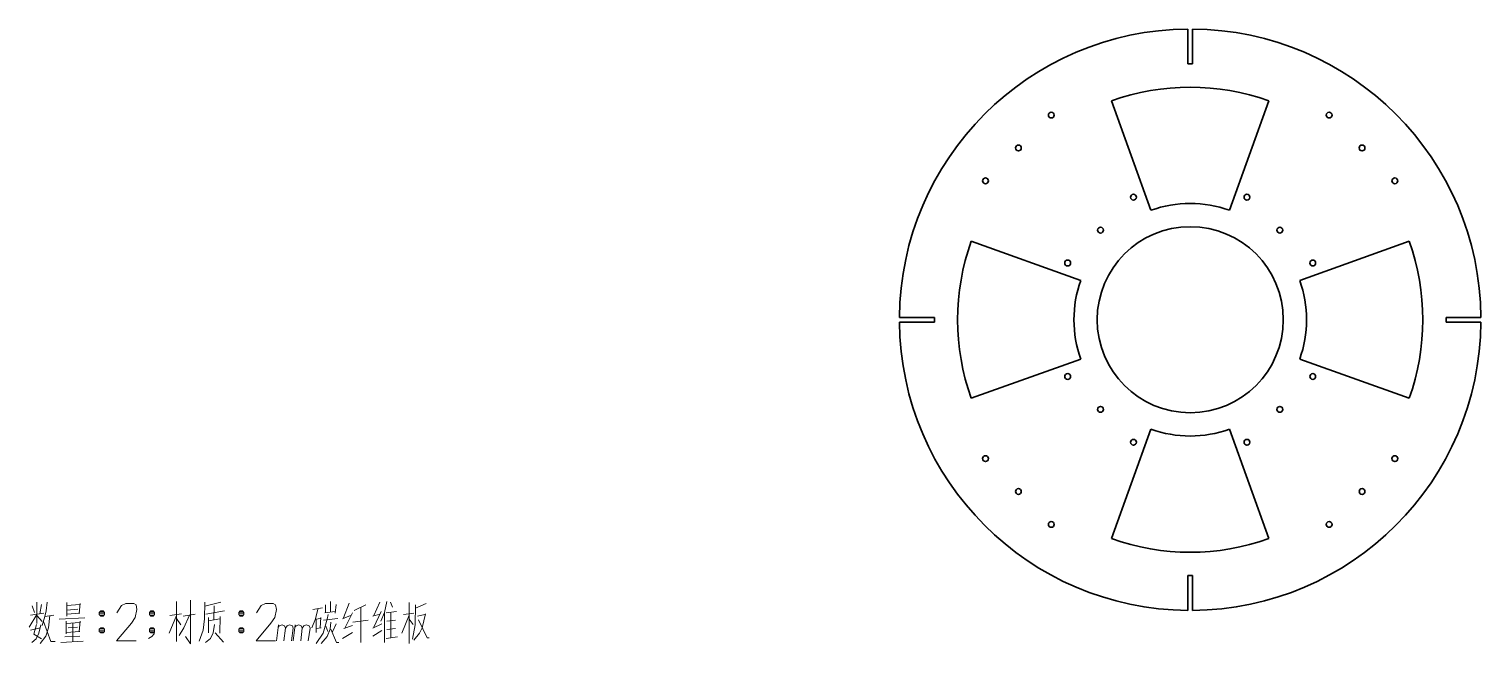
# Model space of a CAD drawing. Extents: x 95 to 719, y 281 to 545.
import ezdxf

# ---------------------------------------------------------------- set-up
doc = ezdxf.new("R2010")
doc.units = 0

msp = doc.modelspace()

# ---------------------------------------------------------------- linework, layer by layer
at = {"color": 1, "lineweight": 35, "ltscale": 0.375}
for p, q in [((593.5, 530.5), (593.5, 545.5)), ((595.5, 530.5), (595.5, 545.5)), ((484.5, 421.5), (469.5, 421.5)), ((484.5, 419.5), (469.5, 419.5)), ((704.5, 421.5), (719.5, 421.5)), ((704.5, 419.5), (719.5, 419.5)), ((593.5, 310.5), (593.5, 295.5)), ((595.5, 310.5), (595.5, 295.5))]:
    msp.add_line(p, q, dxfattribs=at)
at = {"color": 1, "lineweight": 35, "ltscale": 0.025}
for p, q in [((594.5, 530.5), (593.5, 530.5)), ((594.5, 530.5), (595.5, 530.5)), ((484.5, 420.5), (484.5, 421.5)), ((484.5, 420.5), (484.5, 419.5)), ((704.5, 420.5), (704.5, 421.5)), ((704.5, 420.5), (704.5, 419.5)), ((594.5, 310.5), (593.5, 310.5)), ((594.5, 310.5), (595.5, 310.5))]:
    msp.add_line(p, q, dxfattribs=at)
at = {"color": 1, "lineweight": 35}
for p, q in [((560.73, 514.62), (577.61, 467.56)), ((628.27, 514.62), (611.39, 467.56)), ((500.38, 454.27), (547.44, 437.39)), ((688.62, 454.27), (641.56, 437.39)), ((500.38, 386.73), (547.44, 403.61)), ((688.62, 386.73), (641.56, 403.61)), ((560.73, 326.38), (577.61, 373.44)), ((628.27, 326.38), (611.39, 373.44))]:
    msp.add_line(p, q, dxfattribs=at)
at = {"color": 7, "lineweight": 13}
for points in [[(164.7, 299.9), (164.7, 290.5), (164.7, 281.1)], [(98.7, 293.7), (95.3, 288.3)], [(95.9, 293.5), (101.7, 294.3)], [(96.7, 297.5), (97.7, 294.7)], [(98.7, 299.1), (98.7, 289.9)], [(100.7, 298.1), (99.9, 294.1)], [(102.7, 295.3), (102.1, 292.9)], [(102.1, 292.9), (105.9, 293.5)], [(103.1, 299.1), (102.7, 295.3)], [(111.5, 298.9), (111.5, 293.1)], [(111.5, 297.7), (117.1, 298.1)], [(111.5, 295.7), (116.3, 296.1)], [(117.1, 294.3), (111.5, 293.9)], [(117.3, 298.5), (116.9, 294.3)], [(125.5, 294.3), (127.7, 294.3)], [(125.7, 294.9), (127.5, 294.9)], [(125.7, 293.5), (127.5, 293.5)], [(141.3, 282.5), (132.9, 282.5), (139.3, 290.1), (140.9, 292.5), (141.7, 295.9), (141.3, 297.9), (140.3, 298.5), (136.9, 298.5), (135.1, 297.7), (133.1, 294.5)], [(147.1, 294.3), (149.3, 294.3)], [(147.3, 294.9), (149.1, 294.9)], [(147.3, 293.5), (149.1, 293.5)], [(160.9, 294.1), (155.9, 293.3)], [(158.7, 282.1), (158.7, 290.7), (158.7, 299.3)], [(161.5, 293.1), (166.7, 293.9)], [(164.3, 293.5), (161.9, 288.1)], [(170.9, 299.1), (170.7, 291.9), (170.1, 287.1), (168.5, 282.3)], [(177.7, 299.1), (170.9, 297.3)], [(171.3, 293.9), (179.3, 295.3)], [(174.7, 291.5), (174.9, 297.5)], [(185.5, 294.3), (187.7, 294.3)], [(185.7, 294.9), (187.5, 294.9)], [(185.7, 293.5), (187.5, 293.5)], [(201.3, 282.5), (192.9, 282.5), (199.3, 290.1), (200.9, 292.5), (201.7, 295.9), (201.3, 297.9), (200.3, 298.5), (196.9, 298.5), (195.1, 297.7), (193.1, 294.5)], [(221.5, 296.7), (217.3, 295.9)], [(219.5, 296.1), (218.5, 291.9)], [(226.9, 295.1), (222.5, 294.5)], [(222.7, 294.7), (222.7, 297.9)], [(223.9, 293.7), (223.5, 291.7)], [(224.9, 299.3), (224.9, 295.1)], [(226.9, 294.3), (227.3, 298.1)], [(232.9, 298.7), (230.5, 292.3)], [(234.3, 294.5), (231.1, 287.9)], [(240.1, 297.9), (235.1, 295.5)], [(237.9, 296.7), (237.9, 289.3), (237.9, 281.7)], [(243.1, 293.1), (246.1, 293.9)], [(246.1, 299.1), (243.5, 293.3)], [(246.7, 295.1), (243.5, 288.3)], [(248.1, 294.7), (246.5, 290.9)], [(249.1, 299.3), (248.1, 294.7)], [(248.1, 294.5), (248.1, 281.7)], [(253.3, 295.1), (248.9, 294.5)], [(251.5, 296.9), (250.7, 299.1)], [(250.9, 294.7), (250.9, 283.9)], [(258.7, 293.5), (255.5, 285.7)], [(260.7, 294.3), (256.3, 293.7)], [(258.7, 298.9), (258.7, 290.1), (258.7, 281.3)], [(261.5, 297.9), (261.3, 289.3)], [(261.5, 296.5), (266.1, 298.5)], [(262.3, 293.1), (265.5, 293.7)], [(265.7, 294.1), (264.3, 288.1)], [(95.9, 287.1), (100.1, 288.1)], [(98.5, 289.5), (97.3, 285.3)], [(98.7, 293.3), (100.9, 290.7)], [(100.3, 289.3), (99.5, 285.7)], [(102.1, 292.9), (100.9, 289.1)], [(101.5, 290.7), (104.7, 282.1)], [(103.7, 288.1), (102.5, 284.5)], [(104.3, 293.3), (103.7, 288.1)], [(108.3, 291.7), (119.3, 292.3)], [(111.3, 290.9), (111.3, 285.5)], [(111.3, 289.9), (117.1, 290.3)], [(112.1, 288.1), (116.1, 288.3)], [(114.1, 290.1), (114.1, 282.1)], [(117.3, 290.9), (116.9, 286.5)], [(125.7, 287.7), (127.5, 287.7)], [(147.3, 287.7), (149.1, 287.7)], [(155.5, 285.7), (158.7, 293.3)], [(160.5, 289.3), (158.7, 292.1)], [(161.9, 288.1), (159.9, 284.7)], [(175.1, 289.5), (174.5, 285.9), (173.3, 283.5), (171.1, 281.7)], [(172.5, 292.5), (172.5, 285.9)], [(177.3, 291.9), (172.5, 291.1)], [(177.5, 292.9), (177.3, 285.7)], [(185.7, 287.7), (187.5, 287.7)], [(202.5, 289.3), (201.7, 282.5)], [(202.5, 288.5), (202.9, 288.9), (204.1, 289.3), (205.1, 288.9), (205.5, 287.9), (204.9, 282.5)], [(205.5, 287.9), (206.3, 288.9), (207.3, 289.3), (208.5, 288.9), (208.9, 287.9), (208.1, 282.5)], [(209.7, 289.3), (208.9, 282.5)], [(209.7, 288.5), (210.1, 288.9), (211.3, 289.3), (212.3, 288.9), (212.7, 287.9), (212.1, 282.5)], [(212.7, 287.9), (213.5, 288.9), (214.5, 289.3), (215.7, 288.9), (216.1, 287.9), (215.3, 282.5)], [(218.5, 291.9), (216.9, 288.1)], [(218.7, 291.7), (220.5, 292.1)], [(218.7, 291.9), (218.7, 286.1)], [(218.7, 281.3), (221.7, 285.7), (223.5, 291.7)], [(218.7, 287.7), (220.9, 288.1)], [(220.7, 292.5), (220.5, 288.1)], [(220.9, 281.3), (223.5, 284.3), (224.7, 287.5), (225.1, 290.5)], [(221.9, 291.3), (228.1, 292.1)], [(222.9, 288.7), (223.7, 286.5)], [(225.1, 287.5), (227.5, 281.7), (228.5, 281.7)], [(227.3, 289.7), (225.7, 286.3)], [(230.1, 291.9), (233.5, 293.3)], [(230.7, 287.7), (234.3, 289.1)], [(234.5, 290.5), (241.1, 291.3)], [(243.1, 287.9), (246.9, 289.7)], [(249.1, 290.9), (252.9, 291.3)], [(249.1, 287.3), (252.9, 287.7)], [(258.7, 291.7), (260.5, 289.5)], [(261.3, 289.3), (260.1, 283.1)], [(262.7, 291.5), (266.5, 283.7)], [(264.3, 288.1), (263.1, 285.7)], [(98.3, 283.3), (96.5, 281.7)], [(97.3, 285.3), (100.7, 283.3)], [(99.5, 285.7), (98.3, 283.3)], [(102.5, 284.5), (100.1, 281.3)], [(104.7, 282.1), (106.5, 282.1)], [(108.9, 281.7), (118.5, 282.3)], [(110.7, 284.1), (117.1, 284.5)], [(117.1, 286.5), (111.3, 286.1)], [(125.5, 287.1), (127.7, 287.1)], [(125.7, 286.3), (127.5, 286.3)], [(149.3, 286.5), (149.1, 285.5), (148.1, 284.3), (146.7, 283.5)], [(147.1, 287.1), (149.3, 287.1)], [(147.3, 286.3), (149.1, 286.3)], [(164.7, 281.1), (162.5, 284.3)], [(175.3, 285.9), (178.9, 281.9)], [(185.5, 287.1), (187.7, 287.1)], [(185.7, 286.3), (187.5, 286.3)], [(230.1, 283.5), (234.3, 286.1)], [(243.1, 284.5), (246.9, 286.9)], [(248.9, 283.5), (253.7, 284.1)], [(263.1, 285.7), (260.7, 282.7)], [(266.5, 283.7), (267.3, 283.7)]]:
    msp.add_lwpolyline(points, dxfattribs=at)
for points in [[(126.1, 293.1), (127.1, 293.1), (127.7, 293.7), (127.7, 294.7), (127.1, 295.3), (126.1, 295.3), (125.5, 294.7), (125.5, 293.7)], [(147.7, 293.1), (148.7, 293.1), (149.3, 293.7), (149.3, 294.7), (148.7, 295.3), (147.7, 295.3), (147.1, 294.7), (147.1, 293.7)], [(186.1, 293.1), (187.1, 293.1), (187.7, 293.7), (187.7, 294.7), (187.1, 295.3), (186.1, 295.3), (185.5, 294.7), (185.5, 293.7)], [(126.1, 285.9), (127.1, 285.9), (127.7, 286.5), (127.7, 287.5), (127.1, 288.1), (126.1, 288.1), (125.5, 287.5), (125.5, 286.5)], [(147.7, 285.9), (148.7, 285.9), (149.3, 286.5), (149.3, 287.5), (148.7, 288.1), (147.7, 288.1), (147.1, 287.5), (147.1, 286.5)], [(186.1, 285.9), (187.1, 285.9), (187.7, 286.5), (187.7, 287.5), (187.1, 288.1), (186.1, 288.1), (185.5, 287.5), (185.5, 286.5)]]:
    msp.add_lwpolyline(points, close=True, dxfattribs=at)
at = {"color": 1, "lineweight": 35}
for centre, radius in [((534.78, 508.5), 1.25), ((654.22, 508.5), 1.25), ((520.64, 494.36), 1.25), ((668.36, 494.36), 1.25), ((506.5, 480.22), 1.25), ((682.5, 480.22), 1.25), ((570.1, 473.18), 1.25), ((618.9, 473.18), 1.25), ((594.5, 420.5), 40), ((555.96, 459.04), 1.25), ((633.04, 459.04), 1.25), ((541.82, 444.9), 1.25), ((647.18, 444.9), 1.25), ((541.82, 396.1), 1.25), ((647.18, 396.1), 1.25), ((555.96, 381.96), 1.25), ((633.04, 381.96), 1.25), ((570.1, 367.82), 1.25), ((618.9, 367.82), 1.25), ((506.5, 360.78), 1.25), ((682.5, 360.78), 1.25), ((520.64, 346.64), 1.25), ((668.36, 346.64), 1.25), ((534.78, 332.5), 1.25), ((654.22, 332.5), 1.25)]:
    msp.add_circle(centre, radius, dxfattribs=at)
for radius, start, end in [(125, 90.45837, 179.54163), (125, 0.45837, 89.54163), (100, 70.2618, 109.7382), (50, 70.2618, 109.7382), (100, 160.2618, 199.7382), (100, 340.2618, 19.7382), (50, 160.2618, 199.7382), (50, 340.2618, 19.7382), (125, 180.45837, 269.54163), (125, 270.45837, 359.54163), (50, 250.2618, 289.7382), (100, 250.2618, 289.7382)]:
    msp.add_arc((594.5, 420.5), radius, start, end, dxfattribs=at)

doc.saveas('drawing.dxf')
